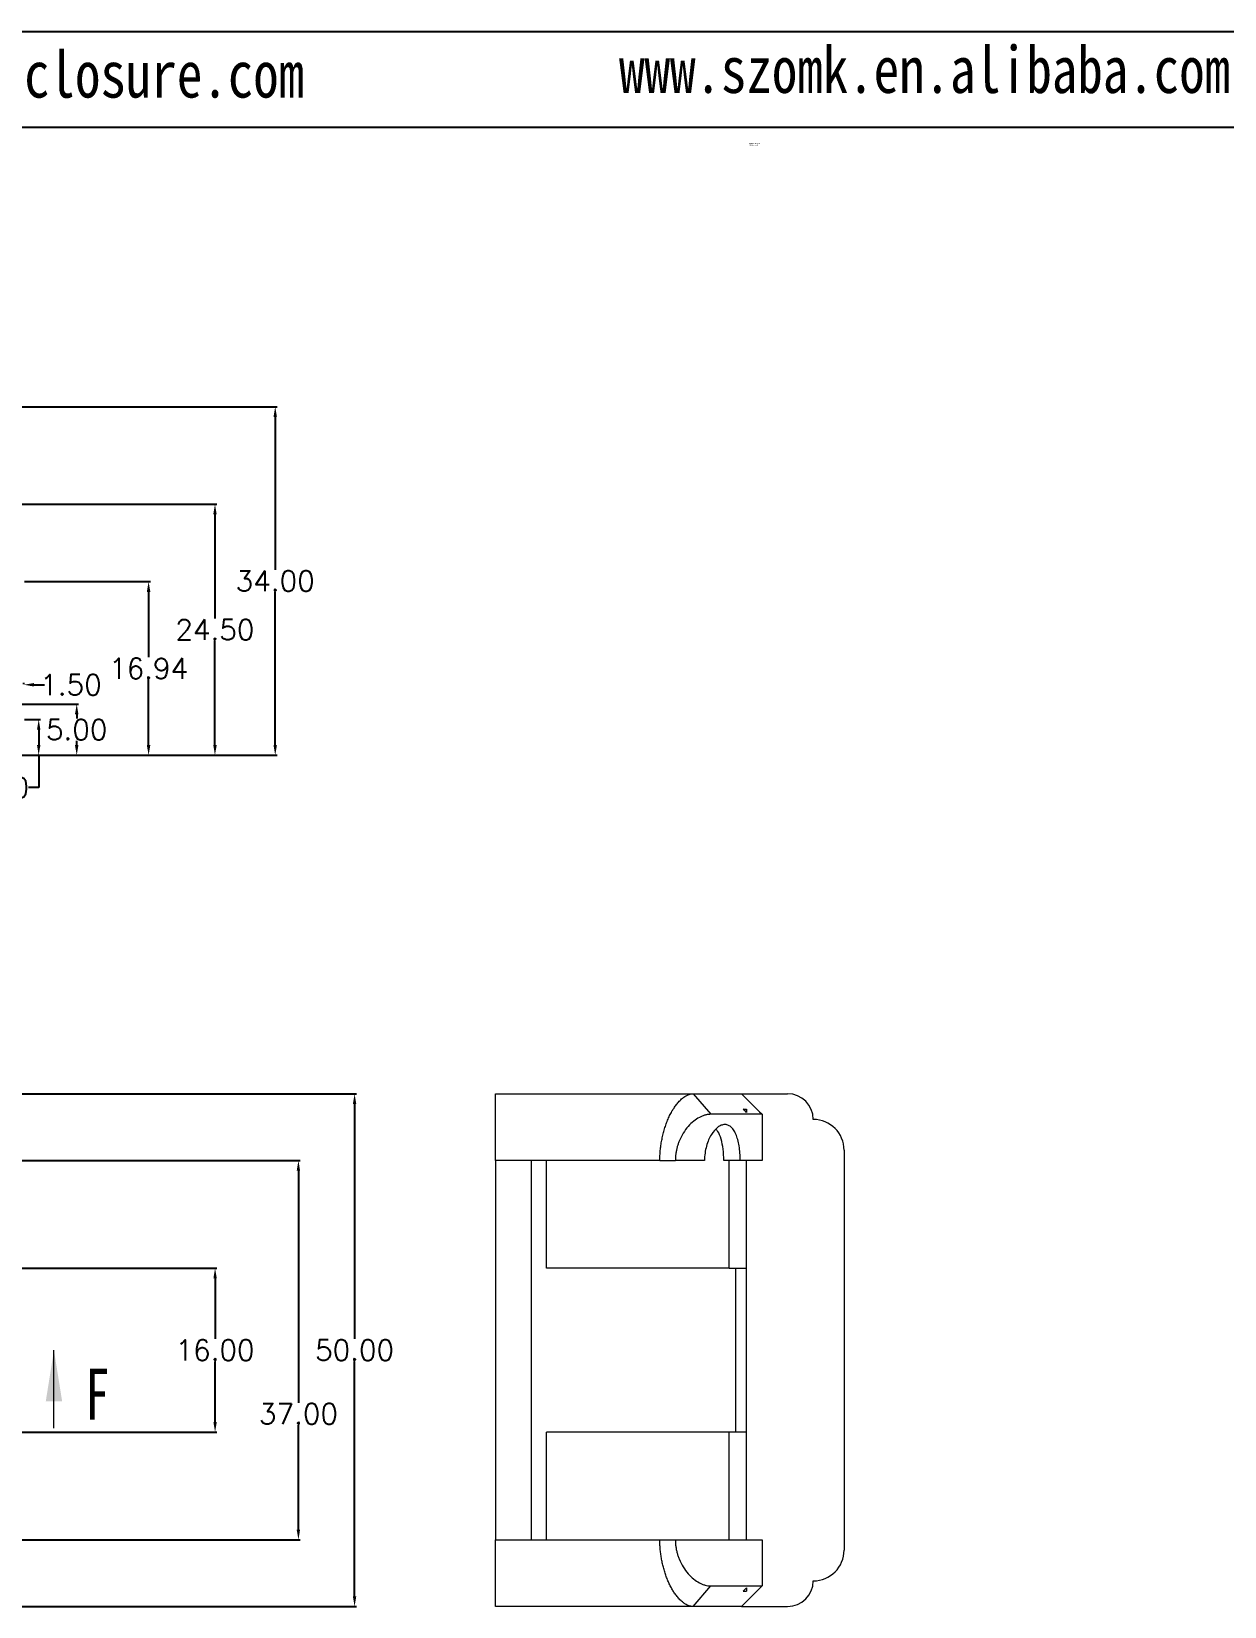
# Model space of a CAD drawing. Header units: inches. Extents: x 3440 to 5010, y 1126 to 1518.
# Drawn here: x 4078.5 to 4194.8, y 1364 to 1517.6 of the extents above; entities that cross this region are included whole.
import ezdxf

# ---------------------------------------------------------------- set-up
doc = ezdxf.new("R2010")
doc.units = ezdxf.units.IN
doc.header["$LTSCALE"] = 15
doc.linetypes.add('PHANTOM', pattern=[12.7, 6.35, -1.27, 1.27, -1.27, 1.27, -1.27])
doc.layers.add('10', color=7, linetype='Continuous')
doc.layers.add('文字', color=81, linetype='Continuous')
doc.styles.add('SLDTEXTSTYLE0', font='TXT', dxfattribs={"width": 0.75})
doc.styles.add('SLDTEXTSTYLE6', font='TXT', dxfattribs={"width": 0.7})
doc.styles.get("Standard").update_dxf_attribs({"font": 'txt', "bigfont": 'gbcbig.shx'})
doc.styles.add('宋体', font='', dxfattribs={"width": 0.8, "height": 3.5})
doc.styles.get('宋体').set_extended_font_data('SimSun')
doc.dimstyles.new('2.5', dxfattribs={"dimtxt": 2, "dimasz": 1, "dimexe": 0.18, "dimexo": 0.0625, "dimgap": 0.09, "dimtad": 0, "dimtih": 1, "dimtoh": 1, "dimzin": 0, "dimdsep": 46, "dimtxsty": 'Standard', "dimcen": 1, "dimadec": 0, "dimazin": 2, "dimtfac": 1, "dimtofl": 0, "dimtmove": 0, "dimatfit": 3, "dimfxl": 0, "dimtolj": 1, "dimtzin": 0, "dimarcsym": 0})

# ---------------------------------------------------------------- blocks, each defined once
blk = doc.blocks.new('SW_NOTE_0')
at = {"color": 0, "linetype": 'Continuous', "lineweight": 0, "char_height": 0.06, "attachment_point": 1, "style": 'SLDTEXTSTYLE0'}
for s, insert in [('INTERPRET GEOMETRIC', (0, 0.08)), ('TOLERANCING PER:', (0, -0.02))]:
    blk.add_mtext(s, dxfattribs=dict(at, insert=insert))
blk = doc.blocks.new('*D453')
at = {"color": 0, "lineweight": -2, "transparency": 16777216}
for p, q in [((4062.91, 1413.97), (4110.2, 1413.97)), ((4110.02, 1412.97), (4110.02, 1390.06)), ((4110.02, 1364.97), (4110.02, 1387.88)), ((4059.46, 1363.97), (4110.2, 1363.97))]:
    blk.add_line(p, q, dxfattribs=at)
at = {"color": 0, "transparency": 16777216}
for points in [[(4109.85, 1412.97), (4110.18, 1412.97), (4110.02, 1413.97)], [(4109.85, 1364.97), (4110.18, 1364.97), (4110.02, 1363.97)]]:
    blk.add_solid(points, dxfattribs=at)
at = {"layer": 'Defpoints', "color": 0, "transparency": 16777216}
for p in [(4062.85, 1413.97), (4110.02, 1413.97), (4059.39, 1363.97)]:
    blk.add_point(p, dxfattribs=at)
at = {"color": 0, "transparency": 16777216, "insert": (4110.02, 1388.97), "char_height": 2, "attachment_point": 5}
blk.add_mtext('\\A1;50.00', dxfattribs=at)
blk = doc.blocks.new('*D454')
at = {"color": 0, "lineweight": -2, "transparency": 16777216}
for p, q in [((4060.41, 1407.47), (4104.72, 1407.47)), ((4104.54, 1406.47), (4104.54, 1383.85)), ((4104.54, 1371.47), (4104.54, 1381.67)), ((4060.41, 1370.47), (4104.72, 1370.47))]:
    blk.add_line(p, q, dxfattribs=at)
at = {"color": 0, "transparency": 16777216}
for points in [[(4104.37, 1406.47), (4104.7, 1406.47), (4104.54, 1407.47)], [(4104.37, 1371.47), (4104.7, 1371.47), (4104.54, 1370.47)]]:
    blk.add_solid(points, dxfattribs=at)
at = {"layer": 'Defpoints', "color": 0, "transparency": 16777216}
for p in [(4060.35, 1407.47), (4104.54, 1407.47), (4060.35, 1370.47)]:
    blk.add_point(p, dxfattribs=at)
at = {"color": 0, "transparency": 16777216, "insert": (4104.54, 1382.76), "char_height": 2, "attachment_point": 5}
blk.add_mtext('\\A1;37.00', dxfattribs=at)
blk = doc.blocks.new('*D455')
at = {"color": 0, "lineweight": -2, "transparency": 16777216}
for p, q in [((4064.84, 1396.97), (4096.59, 1396.97)), ((4096.41, 1395.97), (4096.41, 1390.06)), ((4096.41, 1381.97), (4096.41, 1387.88)), ((4064.84, 1380.97), (4096.59, 1380.97))]:
    blk.add_line(p, q, dxfattribs=at)
at = {"color": 0, "transparency": 16777216}
for points in [[(4096.25, 1395.97), (4096.58, 1395.97), (4096.41, 1396.97)], [(4096.25, 1381.97), (4096.58, 1381.97), (4096.41, 1380.97)]]:
    blk.add_solid(points, dxfattribs=at)
at = {"layer": 'Defpoints', "color": 0, "transparency": 16777216}
for p in [(4064.78, 1396.97), (4064.78, 1380.97), (4096.41, 1380.97)]:
    blk.add_point(p, dxfattribs=at)
at = {"color": 0, "transparency": 16777216, "insert": (4096.41, 1388.97), "char_height": 2, "attachment_point": 5}
blk.add_mtext('\\A1;16.00', dxfattribs=at)
blk = doc.blocks.new('*D460')
at = {"color": 0, "lineweight": -2, "transparency": 16777216}
for p, q in [((4075.27, 1453.86), (4074.27, 1453.86)), ((4076.27, 1453.92), (4076.27, 1454.04)), ((4077.77, 1453.92), (4077.77, 1454.04)), ((4078.77, 1453.86), (4079.77, 1453.86))]:
    blk.add_line(p, q, dxfattribs=at)
at = {"color": 0, "transparency": 16777216}
for points in [[(4075.27, 1454.03), (4075.27, 1453.69), (4076.27, 1453.86)], [(4078.77, 1454.03), (4078.77, 1453.69), (4077.77, 1453.86)]]:
    blk.add_solid(points, dxfattribs=at)
at = {"layer": 'Defpoints', "color": 0, "transparency": 16777216}
for p in [(4076.27, 1453.86), (4077.77, 1453.86), (4077.77, 1453.86)]:
    blk.add_point(p, dxfattribs=at)
at = {"color": 0, "transparency": 16777216, "insert": (4082.36, 1453.86), "char_height": 2, "attachment_point": 5}
blk.add_mtext('\\A1;1.50', dxfattribs=at)
blk = doc.blocks.new('*D461')
at = {"color": 0, "lineweight": -2, "transparency": 16777216}
for p, q in [((4064.84, 1451.98), (4083.1, 1451.98)), ((4082.92, 1450.98), (4082.92, 1450.57)), ((4082.92, 1447.98), (4082.92, 1448.39)), ((4064.84, 1446.98), (4083.1, 1446.98))]:
    blk.add_line(p, q, dxfattribs=at)
at = {"color": 0, "transparency": 16777216}
for points in [[(4082.75, 1450.98), (4083.09, 1450.98), (4082.92, 1451.98)], [(4082.75, 1447.98), (4083.09, 1447.98), (4082.92, 1446.98)]]:
    blk.add_solid(points, dxfattribs=at)
at = {"layer": 'Defpoints', "color": 0, "transparency": 16777216}
for p in [(4064.78, 1451.98), (4064.78, 1446.98), (4082.92, 1446.98)]:
    blk.add_point(p, dxfattribs=at)
at = {"color": 0, "transparency": 16777216, "insert": (4082.92, 1449.48), "char_height": 2, "attachment_point": 5}
blk.add_mtext('\\A1;5.00', dxfattribs=at)
blk = doc.blocks.new('*D462')
at = {"color": 0, "lineweight": -2, "transparency": 16777216}
for p, q in [((4077.84, 1450.48), (4079.39, 1450.48)), ((4079.21, 1449.48), (4079.21, 1447.98)), ((4076.34, 1446.98), (4079.39, 1446.98)), ((4079.21, 1446.98), (4079.21, 1443.83)), ((4079.21, 1443.83), (4078.21, 1443.83))]:
    blk.add_line(p, q, dxfattribs=at)
at = {"color": 0, "transparency": 16777216}
for points in [[(4079.05, 1449.48), (4079.38, 1449.48), (4079.21, 1450.48)], [(4079.05, 1447.98), (4079.38, 1447.98), (4079.21, 1446.98)]]:
    blk.add_solid(points, dxfattribs=at)
at = {"layer": 'Defpoints', "color": 0, "transparency": 16777216}
for p in [(4077.77, 1450.48), (4079.21, 1450.48), (4076.27, 1446.98)]:
    blk.add_point(p, dxfattribs=at)
at = {"color": 0, "transparency": 16777216, "insert": (4075.29, 1443.83), "char_height": 2, "attachment_point": 5}
blk.add_mtext('\\A1;3.50', dxfattribs=at)
blk = doc.blocks.new('*D463')
at = {"color": 0, "lineweight": -2, "transparency": 16777216}
for p, q in [((4052.59, 1480.98), (4102.46, 1480.98)), ((4102.28, 1479.98), (4102.28, 1465.07)), ((4102.28, 1447.98), (4102.28, 1462.89)), ((4062.77, 1446.98), (4102.46, 1446.98))]:
    blk.add_line(p, q, dxfattribs=at)
at = {"color": 0, "transparency": 16777216}
for points in [[(4102.11, 1479.98), (4102.44, 1479.98), (4102.28, 1480.98)], [(4102.11, 1447.98), (4102.44, 1447.98), (4102.28, 1446.98)]]:
    blk.add_solid(points, dxfattribs=at)
at = {"layer": 'Defpoints', "color": 0, "transparency": 16777216}
for p in [(4052.52, 1480.98), (4102.28, 1480.98), (4062.7, 1446.98)]:
    blk.add_point(p, dxfattribs=at)
at = {"color": 0, "transparency": 16777216, "insert": (4102.28, 1463.98), "char_height": 2, "attachment_point": 5}
blk.add_mtext('\\A1;34.00', dxfattribs=at)
blk = doc.blocks.new('*D464')
at = {"color": 0, "lineweight": -2, "transparency": 16777216}
for p, q in [((4077.84, 1463.92), (4090.11, 1463.92)), ((4089.93, 1462.92), (4089.93, 1456.54)), ((4089.93, 1447.98), (4089.93, 1454.36)), ((4062.77, 1446.98), (4090.11, 1446.98))]:
    blk.add_line(p, q, dxfattribs=at)
at = {"color": 0, "transparency": 16777216}
for points in [[(4089.76, 1462.92), (4090.1, 1462.92), (4089.93, 1463.92)], [(4089.76, 1447.98), (4090.1, 1447.98), (4089.93, 1446.98)]]:
    blk.add_solid(points, dxfattribs=at)
at = {"layer": 'Defpoints', "color": 0, "transparency": 16777216}
for p in [(4077.77, 1463.92), (4089.93, 1463.92), (4062.7, 1446.98)]:
    blk.add_point(p, dxfattribs=at)
at = {"color": 0, "transparency": 16777216, "insert": (4089.93, 1455.45), "char_height": 2, "attachment_point": 5}
blk.add_mtext('\\A1;16.94', dxfattribs=at)
blk = doc.blocks.new('*D465')
at = {"color": 0, "lineweight": -2, "transparency": 16777216}
for p, q in [((4054.84, 1471.48), (4096.58, 1471.48)), ((4096.4, 1470.48), (4096.4, 1460.32)), ((4096.4, 1447.98), (4096.4, 1458.14)), ((4061.1, 1446.98), (4096.58, 1446.98))]:
    blk.add_line(p, q, dxfattribs=at)
at = {"color": 0, "transparency": 16777216}
for points in [[(4096.24, 1470.48), (4096.57, 1470.48), (4096.4, 1471.48)], [(4096.24, 1447.98), (4096.57, 1447.98), (4096.4, 1446.98)]]:
    blk.add_solid(points, dxfattribs=at)
at = {"layer": 'Defpoints', "color": 0, "transparency": 16777216}
for p in [(4054.78, 1471.48), (4096.4, 1471.48), (4061.04, 1446.98)]:
    blk.add_point(p, dxfattribs=at)
at = {"color": 0, "transparency": 16777216, "insert": (4096.4, 1459.23), "char_height": 2, "attachment_point": 5}
blk.add_mtext('\\A1;24.50', dxfattribs=at)

msp = doc.modelspace()

# ---------------------------------------------------------------- linework, layer by layer
for p, q in [((3848.055, 1517.567), (4402.328, 1517.567)), ((3862.397, 1508.236), (4392.997, 1508.236))]:
    msp.add_line(p, q)
at = {"color": 7, "linetype": 'Continuous', "lineweight": 15}
for p, q in [((4123.746, 1407.473), (4123.746, 1413.973)), ((4123.746, 1413.973), (4143.032, 1413.973)), ((4143.032, 1413.973), (4144.746, 1411.973)), ((4143.032, 1413.973), (4147.74, 1413.973)), ((4147.74, 1413.973), (4152.246, 1413.973)), ((4149.746, 1411.973), (4144.746, 1411.973)), ((4147.911, 1412.473), (4148.246, 1412.473)), ((4149.746, 1411.973), (4149.746, 1407.473)), ((4157.746, 1408.473), (4157.746, 1369.473)), ((4127.246, 1407.473), (4123.746, 1407.473)), ((4123.746, 1407.473), (4123.746, 1370.473)), ((4139.783, 1407.473), (4127.246, 1407.473)), ((4127.246, 1407.473), (4127.246, 1370.473)), ((4128.746, 1396.973), (4128.746, 1407.473)), ((4139.783, 1407.473), (4141.3, 1407.473)), ((4144.141, 1407.473), (4141.3, 1407.473)), ((4147.625, 1407.473), (4146.024, 1407.473)), ((4146.556, 1396.973), (4146.556, 1407.473)), ((4149.746, 1407.473), (4147.625, 1407.473)), ((4148.242, 1370.473), (4148.242, 1407.473)), ((4146.556, 1396.973), (4128.746, 1396.973)), ((4146.556, 1396.973), (4148.186, 1396.973)), ((4147.184, 1380.973), (4147.184, 1396.973)), ((4148.186, 1396.973), (4148.186, 1380.973)), ((4128.746, 1370.473), (4128.746, 1380.973)), ((4146.556, 1380.973), (4128.746, 1380.973)), ((4146.556, 1370.473), (4146.556, 1380.973)), ((4148.186, 1380.973), (4146.556, 1380.973)), ((4123.746, 1363.973), (4123.746, 1370.473)), ((4123.746, 1370.473), (4127.246, 1370.473)), ((4127.246, 1370.473), (4139.783, 1370.473)), ((4139.783, 1370.473), (4141.3, 1370.473)), ((4141.3, 1370.473), (4149.746, 1370.473)), ((4149.746, 1370.473), (4149.746, 1365.973)), ((4143.032, 1363.973), (4144.746, 1365.973)), ((4144.746, 1365.973), (4149.746, 1365.973)), ((4147.911, 1365.473), (4148.246, 1365.473)), ((4143.032, 1363.973), (4123.746, 1363.973)), ((4147.74, 1363.973), (4143.032, 1363.973)), ((4147.74, 1363.973), (4152.246, 1363.973))]:
    msp.add_line(p, q, dxfattribs=at)
at = {"color": 1, "linetype": 'PHANTOM', "lineweight": 30}
msp.add_line((3901.812, 1388.973), (4082.701, 1388.973), dxfattribs=at)
at = {"color": 7, "linetype": 'Continuous', "lineweight": 0}
msp.add_line((4080.701, 1381.373), (4080.701, 1388.973), dxfattribs=at)
at = {"color": 7, "linetype": 'Continuous', "lineweight": 15}
for centre, radius, start, end in [((4152.246, 1411.473), 2.5, 0, 90), ((4154.746, 1408.473), 3, 0, 90), ((4154.746, 1369.473), 3, 270, 0), ((4152.246, 1366.473), 2.5, 270, 0)]:
    msp.add_arc(centre, radius, start, end, dxfattribs=at)
for points, knots in [([(4139.783, 1407.473), (4139.783, 1407.552), (4139.784, 1407.712), (4139.793, 1407.953), (4139.808, 1408.196), (4139.828, 1408.442), (4139.854, 1408.689), (4139.887, 1408.938), (4139.925, 1409.188), (4139.969, 1409.439), (4140.019, 1409.689), (4140.076, 1409.939), (4140.138, 1410.187), (4140.206, 1410.434), (4140.28, 1410.679), (4140.36, 1410.92), (4140.446, 1411.158), (4140.538, 1411.392), (4140.636, 1411.62), (4140.739, 1411.842), (4140.849, 1412.058), (4140.99, 1412.311), (4141.173, 1412.606), (4141.41, 1412.937), (4141.685, 1413.261), (4141.98, 1413.539), (4142.267, 1413.743), (4142.518, 1413.87), (4142.727, 1413.938), (4142.894, 1413.969), (4142.99, 1413.972), (4143.032, 1413.973)], [0, 0, 0, 0, 0.0220237, 0.0443682, 0.0670466, 0.0900715, 0.1134547, 0.1372078, 0.1613415, 0.1858663, 0.210792, 0.2361282, 0.2618837, 0.2880672, 0.3146867, 0.34175, 0.3692645, 0.3972371, 0.4256746, 0.4545833, 0.4839692, 0.513838, 0.5632907, 0.6203368, 0.6849822, 0.7572301, 0.8245177, 0.8824401, 0.9309955, 0.9701823, 1, 1, 1, 1]), ([(4144.746, 1411.973), (4144.701, 1411.972), (4144.612, 1411.97), (4144.476, 1411.955), (4144.339, 1411.932), (4144.201, 1411.898), (4144.062, 1411.855), (4143.922, 1411.803), (4143.781, 1411.741), (4143.5, 1411.599), (4143.082, 1411.322), (4142.544, 1410.81), (4142.054, 1410.164), (4141.736, 1409.539), (4141.556, 1409.053), (4141.462, 1408.744), (4141.39, 1408.431), (4141.338, 1408.115), (4141.306, 1407.795), (4141.302, 1407.581), (4141.3, 1407.473)], [0, 0, 0, 0, 0.0318829, 0.0636757, 0.0954218, 0.1271644, 0.1589471, 0.190813, 0.2228051, 0.2549657, 0.3821758, 0.5070081, 0.6343526, 0.7559806, 0.7990694, 0.8407156, 0.8812568, 0.9210587, 0.9605076, 1, 1, 1, 1]), ([(4147.625, 1407.473), (4147.625, 1407.719), (4147.616, 1407.959), (4147.58, 1408.432), (4147.552, 1408.666), (4147.479, 1409.105), (4147.434, 1409.312), (4147.327, 1409.7), (4147.265, 1409.877), (4147.128, 1410.194), (4147.051, 1410.335), (4146.886, 1410.575), (4146.797, 1410.673), (4146.61, 1410.83), (4146.51, 1410.888), (4146.306, 1410.961), (4146.201, 1410.977), (4145.983, 1410.968), (4145.873, 1410.943), (4145.653, 1410.855), (4145.543, 1410.791), (4145.211, 1410.541), (4145, 1410.305), (4144.711, 1409.838), (4144.621, 1409.666), (4144.461, 1409.294), (4144.389, 1409.094), (4144.269, 1408.658), (4144.222, 1408.431), (4144.158, 1407.963), (4144.141, 1407.719), (4144.141, 1407.473)], [0, 0, 0, 0, 0.0625, 0.0625, 0.125, 0.125, 0.1875, 0.1875, 0.25, 0.25, 0.3125, 0.3125, 0.375, 0.375, 0.4375, 0.4375, 0.5, 0.5, 0.5625, 0.5625, 0.625, 0.625, 0.75, 0.75, 0.8125, 0.8125, 0.875, 0.875, 0.9375, 0.9375, 1, 1, 1, 1]), ([(4146.024, 1407.473), (4146.011, 1407.847), (4145.985, 1408.594), (4145.769, 1409.575), (4145.521, 1410.24), (4145.313, 1410.444), (4145.252, 1410.503)], [0, 0, 0, 0, 0.2906909, 0.5811533, 0.8780523, 1, 1, 1, 1]), ([(4143.032, 1363.973), (4142.998, 1363.974), (4142.922, 1363.976), (4142.791, 1363.995), (4142.631, 1364.036), (4142.442, 1364.112), (4142.223, 1364.234), (4141.961, 1364.425), (4141.68, 1364.691), (4141.404, 1365.017), (4141.167, 1365.35), (4140.951, 1365.698), (4140.752, 1366.069), (4140.567, 1366.476), (4140.4, 1366.901), (4140.254, 1367.338), (4140.127, 1367.785), (4140.02, 1368.238), (4139.932, 1368.692), (4139.865, 1369.145), (4139.817, 1369.594), (4139.787, 1370.036), (4139.784, 1370.329), (4139.783, 1370.473)], [0, 0, 0, 0, 0.0240839, 0.0547951, 0.0921338, 0.1360996, 0.1866918, 0.2439096, 0.3163433, 0.3811556, 0.4383498, 0.4879315, 0.5417433, 0.5939688, 0.6446447, 0.6938114, 0.741513, 0.7877977, 0.8327183, 0.8763329, 0.9187044, 0.9599018, 1, 1, 1, 1]), ([(4141.3, 1370.473), (4141.301, 1370.415), (4141.301, 1370.299), (4141.31, 1370.125), (4141.325, 1369.953), (4141.346, 1369.781), (4141.373, 1369.61), (4141.407, 1369.44), (4141.446, 1369.271), (4141.492, 1369.103), (4141.544, 1368.935), (4141.601, 1368.769), (4141.752, 1368.376), (4142.048, 1367.791), (4142.537, 1367.144), (4143.076, 1366.631), (4143.542, 1366.321), (4143.918, 1366.142), (4144.199, 1366.046), (4144.476, 1365.985), (4144.656, 1365.977), (4144.746, 1365.973)], [0, 0, 0, 0, 0.0213546, 0.0426589, 0.0639781, 0.0853768, 0.1069192, 0.1286681, 0.1506844, 0.1730272, 0.1957527, 0.2189144, 0.2425628, 0.3642367, 0.4913688, 0.6163249, 0.7439748, 0.8084274, 0.8723514, 0.9360926, 1, 1, 1, 1])]:
    msp.add_open_spline(points, degree=3, knots=knots, dxfattribs=at)
for points in [[(4147.74, 1413.973), (4148.409, 1413.307), (4149.078, 1412.64), (4149.746, 1411.973)], [(4148.246, 1412.151), (4148.134, 1412.258), (4148.023, 1412.366), (4147.911, 1412.473)], [(4148.246, 1412.473), (4148.246, 1412.372), (4148.246, 1412.265), (4148.246, 1412.151)], [(4149.746, 1365.973), (4149.078, 1365.306), (4148.409, 1364.639), (4147.74, 1363.973)], [(4148.246, 1365.795), (4148.134, 1365.688), (4148.023, 1365.58), (4147.911, 1365.473)], [(4148.246, 1365.795), (4148.246, 1365.681), (4148.246, 1365.574), (4148.246, 1365.473)]]:
    msp.add_open_spline(points, degree=3, dxfattribs=at)
at = {"color": 7, "linetype": 'Continuous', "lineweight": 0}
msp.add_solid([(4080.701, 1388.973), (4079.901, 1383.973), (4081.501, 1383.973)], dxfattribs=at)

# ---------------------------------------------------------------- block references
at = {"layer": '10', "xscale": 1.5, "yscale": 1.5, "zscale": 1.5}
msp.add_blockref('SW_NOTE_0', (4148.493, 1506.565), dxfattribs=at)

# ---------------------------------------------------------------- texts
at = {"color": 7, "linetype": 'Continuous', "insert": (4083.735, 1387.182), "char_height": 5, "attachment_point": 1, "style": 'SLDTEXTSTYLE6'}
msp.add_mtext('F', dxfattribs=at)
at = {"layer": '文字', "color": 0, "char_height": 4.56192, "width": 80.14856, "attachment_point": 1, "style": '宋体'}
for s, insert in [('www.szomk.en.alibaba.com', (4135.808, 1516.138)), ('www.chinaenclosure.com', (4050.48, 1515.686))]:
    msp.add_mtext(s, dxfattribs=dict(at, insert=insert))

# ---------------------------------------------------------------- dimensions: what is measured, and where the dimension line sits
for base, p1, p2, picture, middle in [((4102.278, 1480.982), (4062.704, 1446.982), (4052.524, 1480.982), '*D463', (4102.278, 1463.982)), ((4096.404, 1471.479), (4061.042, 1446.982), (4054.781, 1471.479), '*D465', (4096.404, 1459.231)), ((4089.931, 1463.922), (4062.704, 1446.982), (4077.774, 1463.922), '*D464', (4089.931, 1455.452)), ((4110.017, 1413.973), (4059.395, 1363.973), (4062.849, 1413.973), '*D453', (4110.017, 1388.973)), ((4096.414, 1380.973), (4064.781, 1396.973), (4064.781, 1380.973), '*D455', (4096.414, 1388.973))]:
    dim = msp.add_linear_dim(base=base, p1=p1, p2=p2, angle=90, dimstyle='2.5')
    dim.commit()
    dim.dimension.update_dxf_attribs({"geometry": picture, "text_midpoint": middle})
dim = msp.add_linear_dim(base=(4077.774, 1453.86), p1=(4076.274, 1453.86), p2=(4077.774, 1453.86), dimstyle='2.5')
dim.commit()
dim.dimension.update_dxf_attribs({"geometry": '*D460', "text_midpoint": (4082.364, 1453.86)})
for base, p1, p2, picture, middle in [((4082.921, 1446.982), (4064.781, 1451.982), (4064.781, 1446.982), '*D461', (4082.921, 1449.482)), ((4079.213, 1450.482), (4076.274, 1446.982), (4077.774, 1450.482), '*D462', (4075.29, 1443.829)), ((4104.538, 1407.473), (4060.349, 1370.473), (4060.349, 1407.473), '*D454', (4104.538, 1382.756))]:
    dim = msp.add_linear_dim(base=base, p1=p1, p2=p2, angle=90, dimstyle='2.5')
    dim.commit()
    dim.dimension.update_dxf_attribs({"geometry": picture, "text_midpoint": middle, "dimtype": 160})

doc.saveas('drawing.dxf')
